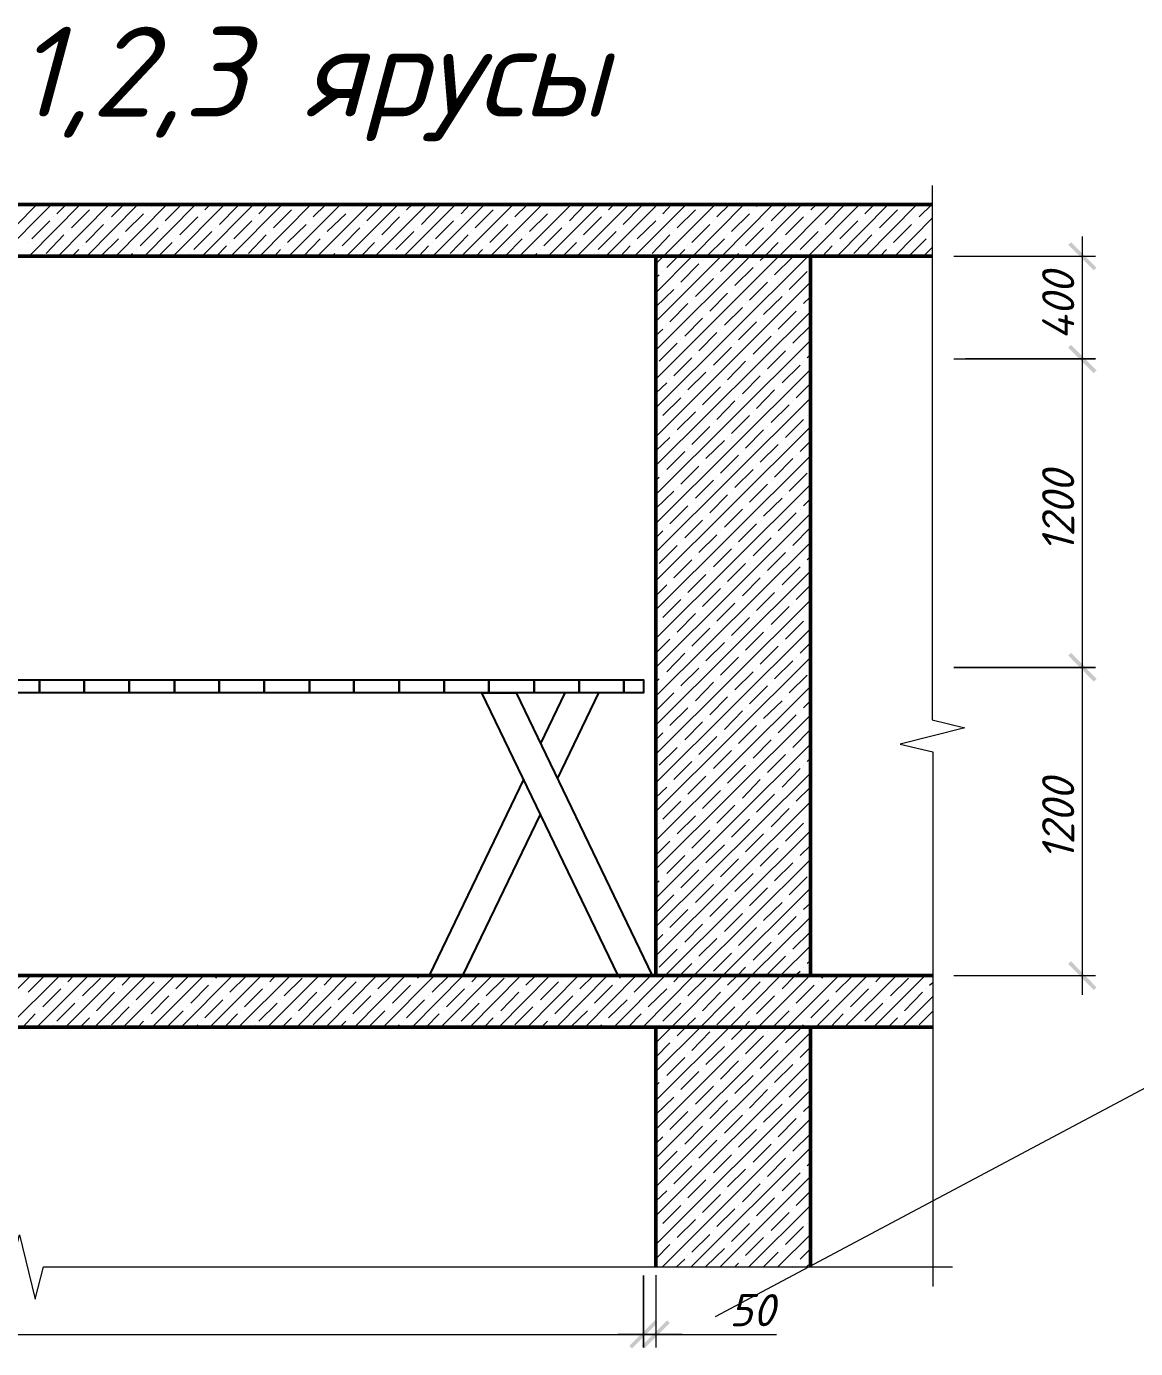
# Model space of a CAD drawing. Header units: millimetres. Extents: x 2279 to 5236, y 896 to 2828.
# Drawn here: x 4502.4 to 4588.7, y 1485.5 to 1588.4 of the extents above; entities that cross this region are included whole.
import ezdxf

# ---------------------------------------------------------------- set-up
doc = ezdxf.new("R2010")
doc.units = ezdxf.units.MM
for name, color, linetype in [('PDF _!!ОСНОВНАЯ', 7, 'Continuous'), ('PDF _!!ТОНКАЯ', 7, 'Continuous'), ('PDF _0', 7, 'Continuous'), ('PDF _Текст', 7, 'Continuous')]:
    doc.layers.add(name, color=color, linetype=linetype)
doc.styles.add('PDF ISOCPEUR Italic', font='isocpeui.ttf')

msp = doc.modelspace()

# ---------------------------------------------------------------- linework, layer by layer
at = {"layer": 'PDF _!!ОСНОВНАЯ', "lineweight": 50}
for points in [[(4572.85, 1574.51), (4431.92, 1574.51)], [(4572.85, 1570.49), (4431.92, 1570.49)], [(4551.34, 1514.52), (4551.34, 1570.49), (4563.37, 1570.49), (4563.37, 1514.52)], [(4572.85, 1514.52), (4431.92, 1514.52)], [(4572.89, 1510.5), (4431.92, 1510.5)], [(4551.34, 1491.83), (4551.34, 1510.5), (4563.37, 1510.5), (4563.37, 1491.83)]]:
    msp.add_lwpolyline(points, dxfattribs=at)
at = {"layer": 'PDF _!!ТОНКАЯ', "lineweight": 20}
for points in [[(4572.85, 1575.99), (4572.85, 1574.51), (4572.85, 1534.42), (4575.39, 1533.79), (4570.35, 1532.52), (4572.89, 1531.92), (4572.89, 1491.83), (4572.89, 1490.31)], [(4500.33, 1570.49), (4504.31, 1574.51)], [(4501.64, 1572.95), (4503.04, 1574.39)], [(4502.57, 1570.49), (4506.55, 1574.51)], [(4504.73, 1573.79), (4505.45, 1574.51)], [(4504.82, 1570.49), (4508.8, 1574.51)], [(4507.06, 1570.49), (4511.04, 1574.51)], [(4507.57, 1574.39), (4507.57, 1574.39)], [(4508.97, 1573.54), (4509.94, 1574.51)], [(4509.31, 1570.49), (4513.29, 1574.51)], [(4511.55, 1570.49), (4515.53, 1574.51)], [(4512.06, 1574.39), (4512.18, 1574.51)], [(4513.16, 1573.24), (4514.43, 1574.51)], [(4513.79, 1570.49), (4517.77, 1574.51)], [(4516.04, 1570.49), (4520.02, 1574.51)], [(4516.25, 1574.09), (4516.67, 1574.51)], [(4517.39, 1572.95), (4518.79, 1574.39)], [(4518.28, 1570.49), (4522.26, 1574.51)], [(4520.44, 1573.79), (4521.16, 1574.51)], [(4520.52, 1570.49), (4524.5, 1574.51)], [(4522.77, 1570.49), (4526.79, 1574.51)], [(4523.28, 1574.39), (4523.28, 1574.39)], [(4524.67, 1573.54), (4525.65, 1574.51)], [(4525.01, 1570.49), (4529.03, 1574.51)], [(4527.26, 1570.49), (4531.28, 1574.51)], [(4527.76, 1574.39), (4527.89, 1574.51)], [(4528.86, 1573.24), (4530.13, 1574.51)], [(4529.5, 1570.49), (4533.52, 1574.51)], [(4531.74, 1570.49), (4535.76, 1574.51)], [(4531.95, 1574.09), (4532.38, 1574.51)], [(4533.1, 1572.95), (4534.49, 1574.39)], [(4533.99, 1570.49), (4538.01, 1574.51)], [(4536.19, 1573.79), (4536.87, 1574.51)], [(4536.23, 1570.49), (4540.25, 1574.51)], [(4538.47, 1570.49), (4542.5, 1574.51)], [(4538.98, 1574.39), (4538.98, 1574.39)], [(4540.38, 1573.54), (4541.35, 1574.51)], [(4540.72, 1570.49), (4544.74, 1574.51)], [(4542.96, 1570.49), (4546.98, 1574.51)], [(4543.47, 1574.39), (4543.6, 1574.51)], [(4544.61, 1573.24), (4545.84, 1574.51)], [(4545.21, 1570.49), (4549.23, 1574.51)], [(4547.45, 1570.49), (4551.47, 1574.51)], [(4547.66, 1574.09), (4548.08, 1574.51)], [(4548.8, 1572.95), (4550.2, 1574.39)], [(4549.69, 1570.49), (4553.71, 1574.51)], [(4551.34, 1569.9), (4551.94, 1570.49), (4555.96, 1574.51)], [(4551.34, 1558.68), (4563.2, 1570.49), (4567.18, 1574.51)], [(4551.89, 1573.79), (4552.57, 1574.51)], [(4554.22, 1570.49), (4558.2, 1574.51)], [(4554.69, 1574.39), (4554.69, 1574.39)], [(4556.09, 1573.54), (4557.06, 1574.51)], [(4556.47, 1570.49), (4560.45, 1574.51)], [(4558.71, 1570.49), (4562.69, 1574.51)], [(4559.18, 1574.39), (4559.35, 1574.51)], [(4560.32, 1573.24), (4561.59, 1574.51)], [(4560.95, 1570.49), (4564.93, 1574.51)], [(4563.41, 1574.09), (4563.83, 1574.51)], [(4564.51, 1572.95), (4565.91, 1574.39)], [(4565.44, 1570.49), (4569.42, 1574.51)], [(4567.6, 1573.79), (4568.32, 1574.51)], [(4567.69, 1570.49), (4571.66, 1574.51)], [(4570.39, 1574.39), (4570.39, 1574.39)], [(4571.83, 1573.54), (4572.81, 1574.51)], [(4572.85, 1574.51), (4572.85, 1574.51)], [(4502.79, 1571.85), (4504.18, 1573.24)], [(4504.48, 1573.54), (4504.48, 1573.54)], [(4505.88, 1572.69), (4507.27, 1574.09)], [(4508.67, 1573.24), (4508.67, 1573.24)], [(4510.07, 1572.4), (4511.46, 1573.79)], [(4511.76, 1574.09), (4511.76, 1574.09)], [(4514.3, 1572.14), (4515.7, 1573.54)], [(4515.95, 1573.79), (4515.95, 1573.79)], [(4518.49, 1571.85), (4519.89, 1573.24)], [(4520.19, 1573.54), (4520.19, 1573.54)], [(4521.58, 1572.69), (4522.98, 1574.09)], [(4524.38, 1573.24), (4524.38, 1573.24)], [(4525.77, 1572.4), (4527.21, 1573.79)], [(4527.47, 1574.09), (4527.47, 1574.09)], [(4530.01, 1572.14), (4531.4, 1573.54)], [(4531.7, 1573.79), (4531.7, 1573.79)], [(4534.2, 1571.85), (4535.6, 1573.24)], [(4535.89, 1573.54), (4535.89, 1573.54)], [(4537.29, 1572.69), (4538.69, 1574.09)], [(4540.08, 1573.24), (4540.08, 1573.24)], [(4541.52, 1572.4), (4542.92, 1573.79)], [(4543.17, 1574.09), (4543.17, 1574.09)], [(4545.71, 1572.14), (4547.11, 1573.54)], [(4547.41, 1573.79), (4547.41, 1573.79)], [(4549.9, 1571.85), (4551.34, 1573.24)], [(4551.6, 1573.54), (4551.6, 1573.54)], [(4553, 1572.69), (4554.43, 1574.09)], [(4555.83, 1573.24), (4555.83, 1573.24)], [(4557.23, 1572.4), (4558.63, 1573.79)], [(4558.92, 1574.09), (4558.92, 1574.09)], [(4561.42, 1572.14), (4562.82, 1573.54)], [(4563.11, 1573.79), (4563.11, 1573.79)], [(4565.65, 1571.85), (4567.05, 1573.24)], [(4567.3, 1573.54), (4567.3, 1573.54)], [(4568.74, 1572.69), (4570.14, 1574.09)], [(4569.93, 1570.49), (4572.85, 1573.45)], [(4571.54, 1573.24), (4571.54, 1573.24)], [(4503.89, 1570.7), (4505.28, 1572.14)], [(4505.58, 1572.4), (4505.58, 1572.4)], [(4506.98, 1571.55), (4508.37, 1572.95)], [(4509.81, 1572.14), (4509.81, 1572.14)], [(4511.21, 1571.29), (4512.61, 1572.69)], [(4512.86, 1572.95), (4512.86, 1572.95)], [(4515.4, 1571), (4516.8, 1572.4)], [(4517.1, 1572.69), (4517.1, 1572.69)], [(4519.64, 1570.7), (4521.03, 1572.14)], [(4521.29, 1572.4), (4521.29, 1572.4)], [(4522.68, 1571.55), (4524.12, 1572.95)], [(4525.52, 1572.14), (4525.52, 1572.14)], [(4526.92, 1571.29), (4528.31, 1572.69)], [(4528.61, 1572.95), (4528.61, 1572.95)], [(4531.11, 1571), (4532.51, 1572.4)], [(4532.8, 1572.69), (4532.8, 1572.69)], [(4535.34, 1570.7), (4536.74, 1572.14)], [(4537.03, 1572.4), (4537.03, 1572.4)], [(4538.43, 1571.55), (4539.83, 1572.95)], [(4541.23, 1572.14), (4541.23, 1572.14)], [(4542.62, 1571.29), (4544.02, 1572.69)], [(4544.32, 1572.95), (4544.32, 1572.95)], [(4546.86, 1571), (4548.25, 1572.4)], [(4548.51, 1572.69), (4548.51, 1572.69)], [(4551.05, 1570.7), (4552.44, 1572.14)], [(4552.74, 1572.4), (4552.74, 1572.4)], [(4554.14, 1571.55), (4555.54, 1572.95)], [(4556.93, 1572.14), (4556.93, 1572.14)], [(4558.33, 1571.29), (4559.73, 1572.69)], [(4560.02, 1572.95), (4560.02, 1572.95)], [(4562.56, 1571), (4563.96, 1572.4)], [(4564.26, 1572.69), (4564.26, 1572.69)], [(4566.75, 1570.7), (4568.15, 1572.14)], [(4568.45, 1572.4), (4568.45, 1572.4)], [(4569.84, 1571.55), (4571.24, 1572.95)], [(4572.64, 1572.14), (4572.64, 1572.14)], [(4502.49, 1571.55), (4502.49, 1571.55)], [(4506.72, 1571.29), (4506.72, 1571.29)], [(4508.16, 1570.49), (4509.52, 1571.85)], [(4512.65, 1570.49), (4513.71, 1571.55)], [(4514, 1571.85), (4514, 1571.85)], [(4517.14, 1570.49), (4517.94, 1571.29)], [(4518.2, 1571.55), (4518.2, 1571.55)], [(4522.43, 1571.29), (4522.43, 1571.29)], [(4523.91, 1570.49), (4525.22, 1571.85)], [(4528.4, 1570.49), (4529.46, 1571.55)], [(4529.71, 1571.85), (4529.71, 1571.85)], [(4532.89, 1570.49), (4533.65, 1571.29)], [(4533.94, 1571.55), (4533.94, 1571.55)], [(4538.14, 1571.29), (4538.14, 1571.29)], [(4539.62, 1570.49), (4540.93, 1571.85)], [(4544.1, 1570.49), (4545.16, 1571.55)], [(4545.42, 1571.85), (4545.42, 1571.85)], [(4548.59, 1570.49), (4549.35, 1571.29)], [(4549.65, 1571.55), (4549.65, 1571.55)], [(4553.84, 1571.29), (4553.84, 1571.29)], [(4555.24, 1570.45), (4555.32, 1570.49), (4556.68, 1571.85)], [(4559.47, 1570.15), (4559.81, 1570.49), (4560.87, 1571.55)], [(4561.17, 1571.85), (4561.17, 1571.85)], [(4564.3, 1570.49), (4565.06, 1571.29)], [(4565.36, 1571.55), (4565.36, 1571.55)], [(4569.59, 1571.29), (4569.59, 1571.29)], [(4571.03, 1570.49), (4572.38, 1571.85)], [(4572.17, 1570.49), (4572.85, 1571.17)], [(4584.53, 1561.01), (4584.53, 1572.01)], [(4505.92, 1570.49), (4506.43, 1571)], [(4510.41, 1570.49), (4510.62, 1570.7)], [(4510.91, 1571), (4510.91, 1571)], [(4515.15, 1570.7), (4515.15, 1570.7)], [(4521.67, 1570.49), (4522.13, 1571)], [(4526.15, 1570.49), (4526.37, 1570.7)], [(4526.62, 1571), (4526.62, 1571)], [(4530.85, 1570.7), (4530.85, 1570.7)], [(4537.37, 1570.49), (4537.84, 1571)], [(4541.86, 1570.49), (4542.07, 1570.7)], [(4542.37, 1571), (4542.37, 1571)], [(4546.56, 1570.7), (4546.56, 1570.7)], [(4551.34, 1567.65), (4554.18, 1570.49)], [(4551.34, 1565.41), (4556.42, 1570.49)], [(4551.34, 1563.17), (4558.67, 1570.49)], [(4551.34, 1560.92), (4560.91, 1570.49)], [(4552.19, 1569.6), (4553.08, 1570.49), (4553.59, 1571)], [(4554.98, 1570.15), (4554.98, 1570.15)], [(4556.38, 1569.3), (4557.57, 1570.49), (4557.78, 1570.7)], [(4558.08, 1571), (4558.08, 1571)], [(4560.57, 1569.05), (4562.01, 1570.45)], [(4562.27, 1570.7), (4562.27, 1570.7)], [(4568.79, 1570.49), (4569.29, 1571)], [(4574.54, 1570.49), (4585.55, 1570.49)], [(4551.34, 1568.8), (4551.6, 1569.05)], [(4551.89, 1569.3), (4551.89, 1569.3)], [(4553.29, 1568.46), (4554.69, 1569.9)], [(4556.09, 1569.05), (4556.09, 1569.05)], [(4557.48, 1568.2), (4558.92, 1569.6)], [(4559.18, 1569.9), (4559.18, 1569.9)], [(4561.72, 1567.91), (4563.11, 1569.3)], [(4551.34, 1556.44), (4563.37, 1568.46)], [(4553, 1568.2), (4553, 1568.2)], [(4554.43, 1567.36), (4555.83, 1568.75)], [(4558.63, 1567.06), (4560.02, 1568.46)], [(4560.32, 1568.75), (4560.32, 1568.75)], [(4551.34, 1566.55), (4552.74, 1567.91)], [(4554.14, 1567.06), (4554.14, 1567.06)], [(4555.54, 1566.21), (4556.93, 1567.61)], [(4557.23, 1567.91), (4557.23, 1567.91)], [(4559.73, 1565.96), (4561.17, 1567.36)], [(4561.42, 1567.61), (4561.42, 1567.61)], [(4562.82, 1566.81), (4563.37, 1567.32)], [(4551.34, 1554.19), (4563.37, 1566.17)], [(4552.44, 1565.37), (4553.84, 1566.81)], [(4555.24, 1565.96), (4555.24, 1565.96)], [(4556.68, 1565.11), (4558.08, 1566.51)], [(4558.33, 1566.81), (4558.33, 1566.81)], [(4560.87, 1564.82), (4562.27, 1566.21)], [(4562.56, 1566.51), (4562.56, 1566.51)], [(4552.19, 1565.11), (4552.19, 1565.11)], [(4553.59, 1564.27), (4554.98, 1565.66)], [(4557.78, 1563.97), (4559.18, 1565.37)], [(4559.47, 1565.66), (4559.47, 1565.66)], [(4562.01, 1563.72), (4563.37, 1565.07)], [(4551.34, 1564.31), (4551.89, 1564.82)], [(4551.34, 1551.95), (4563.37, 1563.93)], [(4553.29, 1563.97), (4553.29, 1563.97)], [(4554.69, 1563.12), (4556.09, 1564.56)], [(4556.38, 1564.82), (4556.38, 1564.82)], [(4558.92, 1562.87), (4560.32, 1564.27)], [(4560.57, 1564.56), (4560.57, 1564.56)], [(4584.53, 1537), (4584.53, 1564.01)], [(4551.6, 1562.32), (4553, 1563.72)], [(4554.43, 1562.87), (4554.43, 1562.87)], [(4555.83, 1562.02), (4557.23, 1563.42)], [(4557.48, 1563.72), (4557.48, 1563.72)], [(4560.02, 1561.73), (4561.42, 1563.12)], [(4561.72, 1563.42), (4561.72, 1563.42)], [(4552.74, 1561.18), (4554.14, 1562.57)], [(4556.93, 1560.88), (4558.33, 1562.32)], [(4558.63, 1562.57), (4558.63, 1562.57)], [(4561.17, 1560.63), (4562.56, 1562.02)], [(4562.82, 1562.32), (4562.82, 1562.32)], [(4563.11, 1562.57), (4563.37, 1562.83)], [(4574.54, 1562.49), (4585.55, 1562.49), (4575.43, 1562.49)], [(4551.34, 1549.7), (4563.37, 1561.68)], [(4552.44, 1560.88), (4552.44, 1560.88)], [(4553.84, 1560.08), (4555.24, 1561.47)], [(4555.54, 1561.73), (4555.54, 1561.73)], [(4558.08, 1559.78), (4559.47, 1561.18)], [(4559.73, 1561.47), (4559.73, 1561.47)], [(4551.34, 1559.82), (4552.19, 1560.63)], [(4553.59, 1559.78), (4553.59, 1559.78)], [(4554.98, 1558.93), (4556.38, 1560.33)], [(4556.68, 1560.63), (4556.68, 1560.63)], [(4559.18, 1558.64), (4560.57, 1560.08)], [(4560.87, 1560.33), (4560.87, 1560.33)], [(4562.27, 1559.48), (4563.37, 1560.58)], [(4551.34, 1547.46), (4563.37, 1559.44)], [(4551.89, 1558.09), (4553.29, 1559.48)], [(4556.09, 1557.79), (4557.48, 1559.23)], [(4557.78, 1559.48), (4557.78, 1559.48)], [(4560.32, 1557.54), (4561.72, 1558.93)], [(4562.01, 1559.23), (4562.01, 1559.23)], [(4551.6, 1557.79), (4551.6, 1557.79)], [(4553, 1556.99), (4554.43, 1558.38)], [(4554.69, 1558.64), (4554.69, 1558.64)], [(4557.23, 1556.69), (4558.63, 1558.09)], [(4558.92, 1558.38), (4558.92, 1558.38)], [(4561.42, 1556.39), (4562.82, 1557.79)], [(4563.11, 1558.09), (4563.11, 1558.09)], [(4551.34, 1545.22), (4563.37, 1557.2)], [(4552.74, 1556.69), (4552.74, 1556.69)], [(4554.14, 1555.84), (4555.54, 1557.24)], [(4555.83, 1557.54), (4555.83, 1557.54)], [(4558.33, 1555.55), (4559.73, 1556.99)], [(4560.02, 1557.24), (4560.02, 1557.24)], [(4551.34, 1555.33), (4552.44, 1556.39)], [(4555.24, 1554.74), (4556.68, 1556.14)], [(4556.93, 1556.39), (4556.93, 1556.39)], [(4559.47, 1554.45), (4560.87, 1555.84)], [(4561.17, 1556.14), (4561.17, 1556.14)], [(4562.56, 1555.29), (4563.37, 1556.1)], [(4551.34, 1542.97), (4563.37, 1554.95)], [(4552.19, 1553.9), (4553.59, 1555.29)], [(4553.84, 1555.55), (4553.84, 1555.55)], [(4556.38, 1553.6), (4557.78, 1555)], [(4558.08, 1555.29), (4558.08, 1555.29)], [(4560.57, 1553.3), (4562.01, 1554.74)], [(4562.27, 1555), (4562.27, 1555)], [(4551.89, 1553.6), (4551.89, 1553.6)], [(4553.29, 1552.75), (4554.69, 1554.15)], [(4554.98, 1554.45), (4554.98, 1554.45)], [(4557.48, 1552.5), (4558.92, 1553.9)], [(4559.18, 1554.15), (4559.18, 1554.15)], [(4561.72, 1552.2), (4563.11, 1553.6)], [(4551.34, 1553.09), (4551.6, 1553.3)], [(4551.34, 1540.73), (4563.37, 1552.71)], [(4554.43, 1551.65), (4555.83, 1553.05)], [(4556.09, 1553.3), (4556.09, 1553.3)], [(4558.63, 1551.36), (4560.02, 1552.75)], [(4560.32, 1553.05), (4560.32, 1553.05)], [(4551.34, 1550.85), (4552.74, 1552.2)], [(4553, 1552.5), (4553, 1552.5)], [(4555.54, 1550.51), (4556.93, 1551.91)], [(4557.23, 1552.2), (4557.23, 1552.2)], [(4559.73, 1550.25), (4561.17, 1551.65)], [(4561.42, 1551.91), (4561.42, 1551.91)], [(4562.82, 1551.06), (4563.37, 1551.61)], [(4552.44, 1549.66), (4553.84, 1551.06)], [(4554.14, 1551.36), (4554.14, 1551.36)], [(4556.68, 1549.41), (4558.08, 1550.8)], [(4558.33, 1551.06), (4558.33, 1551.06)], [(4560.87, 1549.11), (4562.27, 1550.51)], [(4562.56, 1550.8), (4562.56, 1550.8)], [(4551.34, 1538.49), (4563.37, 1550.47)], [(4553.59, 1548.56), (4554.98, 1549.96)], [(4555.24, 1550.25), (4555.24, 1550.25)], [(4557.78, 1548.26), (4559.18, 1549.66)], [(4559.47, 1549.96), (4559.47, 1549.96)], [(4551.34, 1548.56), (4551.89, 1549.11)], [(4552.19, 1549.41), (4552.19, 1549.41)], [(4554.69, 1547.42), (4556.09, 1548.81)], [(4556.38, 1549.11), (4556.38, 1549.11)], [(4558.92, 1547.16), (4560.32, 1548.56)], [(4560.57, 1548.81), (4560.57, 1548.81)], [(4562.01, 1547.97), (4563.37, 1549.37)], [(4551.34, 1536.24), (4563.37, 1548.22)], [(4551.6, 1546.57), (4553, 1547.97)], [(4553.29, 1548.26), (4553.29, 1548.26)], [(4555.83, 1546.32), (4557.23, 1547.71)], [(4557.48, 1547.97), (4557.48, 1547.97)], [(4560.02, 1546.02), (4561.42, 1547.42)], [(4561.72, 1547.71), (4561.72, 1547.71)], [(4552.74, 1545.47), (4554.14, 1546.87)], [(4554.43, 1547.16), (4554.43, 1547.16)], [(4556.93, 1545.17), (4558.33, 1546.57)], [(4558.63, 1546.87), (4558.63, 1546.87)], [(4562.82, 1546.57), (4562.82, 1546.57)], [(4563.11, 1546.87), (4563.37, 1547.12)], [(4551.34, 1534), (4563.37, 1545.98)], [(4553.84, 1544.33), (4555.24, 1545.72)], [(4555.54, 1546.02), (4555.54, 1546.02)], [(4558.08, 1544.07), (4559.47, 1545.47)], [(4559.73, 1545.72), (4559.73, 1545.72)], [(4561.17, 1544.92), (4562.56, 1546.32)], [(4551.34, 1544.07), (4552.19, 1544.92)], [(4552.44, 1545.17), (4552.44, 1545.17)], [(4554.98, 1543.23), (4556.38, 1544.62)], [(4556.68, 1544.92), (4556.68, 1544.92)], [(4560.87, 1544.62), (4560.87, 1544.62)], [(4562.27, 1543.78), (4563.37, 1544.88)], [(4551.34, 1531.75), (4563.37, 1543.73)], [(4551.89, 1542.38), (4553.29, 1543.78)], [(4553.59, 1544.07), (4553.59, 1544.07)], [(4556.09, 1542.08), (4557.48, 1543.48)], [(4557.78, 1543.78), (4557.78, 1543.78)], [(4559.18, 1542.93), (4560.57, 1544.33)], [(4562.01, 1543.48), (4562.01, 1543.48)], [(4553, 1541.24), (4554.43, 1542.68)], [(4554.69, 1542.93), (4554.69, 1542.93)], [(4557.23, 1540.98), (4558.63, 1542.38)], [(4558.92, 1542.68), (4558.92, 1542.68)], [(4560.32, 1541.83), (4561.72, 1543.23)], [(4563.11, 1542.38), (4563.11, 1542.38)], [(4551.34, 1529.51), (4563.37, 1541.49)], [(4551.6, 1542.08), (4551.6, 1542.08)], [(4554.14, 1540.14), (4555.54, 1541.53)], [(4555.83, 1541.83), (4555.83, 1541.83)], [(4560.02, 1541.53), (4560.02, 1541.53)], [(4561.42, 1540.69), (4562.82, 1542.08)], [(4551.34, 1539.59), (4552.44, 1540.69)], [(4552.74, 1540.98), (4552.74, 1540.98)], [(4555.24, 1538.99), (4556.68, 1540.43)], [(4556.93, 1540.69), (4556.93, 1540.69)], [(4558.33, 1539.84), (4559.73, 1541.24)], [(4561.17, 1540.43), (4561.17, 1540.43)], [(4562.56, 1539.59), (4563.37, 1540.39)], [(4551.34, 1527.27), (4563.37, 1539.25)], [(4552.19, 1538.15), (4553.59, 1539.59)], [(4553.84, 1539.84), (4553.84, 1539.84)], [(4556.38, 1537.89), (4557.78, 1539.29)], [(4558.08, 1539.59), (4558.08, 1539.59)], [(4559.47, 1538.74), (4560.87, 1540.14)], [(4562.27, 1539.29), (4562.27, 1539.29)], [(4584.53, 1513), (4584.53, 1540.01)], [(4553.29, 1537.05), (4554.69, 1538.44)], [(4554.98, 1538.74), (4554.98, 1538.74)], [(4559.18, 1538.44), (4559.18, 1538.44)], [(4560.57, 1537.6), (4562.01, 1538.99)], [(4551.34, 1537.34), (4551.6, 1537.6)], [(4551.89, 1537.89), (4551.89, 1537.89)], [(4554.43, 1535.9), (4555.83, 1537.34)], [(4556.09, 1537.6), (4556.09, 1537.6)], [(4557.48, 1536.75), (4558.92, 1538.15)], [(4560.32, 1537.34), (4560.32, 1537.34)], [(4561.72, 1536.5), (4563.11, 1537.89)], [(4551.34, 1525.02), (4563.37, 1537)], [(4551.34, 1535.1), (4552.74, 1536.5)], [(4553, 1536.75), (4553, 1536.75)], [(4555.54, 1534.8), (4556.93, 1536.2)], [(4557.23, 1536.5), (4557.23, 1536.5)], [(4558.63, 1535.65), (4560.02, 1537.05)], [(4561.42, 1536.2), (4561.42, 1536.2)], [(4552.44, 1533.96), (4553.84, 1535.35)], [(4554.14, 1535.65), (4554.14, 1535.65)], [(4556.68, 1533.66), (4558.08, 1535.1)], [(4558.33, 1535.35), (4558.33, 1535.35)], [(4559.73, 1534.51), (4561.17, 1535.9)], [(4562.56, 1535.1), (4562.56, 1535.1)], [(4562.82, 1535.35), (4563.37, 1535.9)], [(4551.34, 1522.78), (4563.37, 1534.76)], [(4553.59, 1532.85), (4554.98, 1534.25)], [(4555.24, 1534.51), (4555.24, 1534.51)], [(4559.47, 1534.25), (4559.47, 1534.25)], [(4560.87, 1533.41), (4562.27, 1534.8)], [(4551.34, 1532.85), (4551.89, 1533.41)], [(4552.19, 1533.66), (4552.19, 1533.66)], [(4554.69, 1531.71), (4556.09, 1533.11)], [(4556.38, 1533.41), (4556.38, 1533.41)], [(4557.78, 1532.56), (4559.18, 1533.96)], [(4560.57, 1533.11), (4560.57, 1533.11)], [(4562.01, 1532.26), (4563.37, 1533.66)], [(4551.34, 1520.54), (4563.37, 1532.52)], [(4551.6, 1530.87), (4553, 1532.26)], [(4553.29, 1532.56), (4553.29, 1532.56)], [(4555.83, 1530.61), (4557.23, 1532.01)], [(4557.48, 1532.26), (4557.48, 1532.26)], [(4558.92, 1531.42), (4560.32, 1532.85)], [(4561.72, 1532.01), (4561.72, 1532.01)], [(4552.74, 1529.76), (4554.14, 1531.16)], [(4554.43, 1531.42), (4554.43, 1531.42)], [(4558.63, 1531.16), (4558.63, 1531.16)], [(4560.02, 1530.31), (4561.42, 1531.71)], [(4563.11, 1531.16), (4563.37, 1531.42)], [(4551.34, 1518.29), (4563.37, 1530.27)], [(4553.84, 1528.62), (4555.24, 1530.02)], [(4555.54, 1530.31), (4555.54, 1530.31)], [(4556.93, 1529.47), (4558.33, 1530.87)], [(4559.73, 1530.02), (4559.73, 1530.02)], [(4561.17, 1529.17), (4562.56, 1530.61)], [(4562.82, 1530.87), (4562.82, 1530.87)], [(4551.34, 1528.37), (4552.19, 1529.17)], [(4552.44, 1529.47), (4552.44, 1529.47)], [(4554.98, 1527.52), (4556.38, 1528.92)], [(4556.68, 1529.17), (4556.68, 1529.17)], [(4558.08, 1528.32), (4559.47, 1529.76)], [(4560.87, 1528.92), (4560.87, 1528.92)], [(4562.27, 1528.07), (4563.37, 1529.17)], [(4551.34, 1516.05), (4563.37, 1528.03)], [(4551.89, 1526.67), (4553.29, 1528.07)], [(4553.59, 1528.32), (4553.59, 1528.32)], [(4557.78, 1528.07), (4557.78, 1528.07)], [(4559.18, 1527.22), (4560.57, 1528.62)], [(4553, 1525.53), (4554.43, 1526.93)], [(4554.69, 1527.22), (4554.69, 1527.22)], [(4556.09, 1526.38), (4557.48, 1527.77)], [(4558.92, 1526.93), (4558.92, 1526.93)], [(4560.32, 1526.08), (4561.72, 1527.52)], [(4562.01, 1527.77), (4562.01, 1527.77)], [(4551.6, 1526.38), (4551.6, 1526.38)], [(4554.14, 1524.43), (4555.54, 1525.83)], [(4555.83, 1526.08), (4555.83, 1526.08)], [(4557.23, 1525.28), (4558.63, 1526.67)], [(4560.02, 1525.83), (4560.02, 1525.83)], [(4561.42, 1524.98), (4562.82, 1526.38)], [(4563.11, 1526.67), (4563.11, 1526.67)], [(4548.08, 1510.5), (4552.06, 1514.52), (4563.37, 1525.78)], [(4551.34, 1523.88), (4552.44, 1524.98)], [(4552.74, 1525.28), (4552.74, 1525.28)], [(4556.93, 1524.98), (4556.93, 1524.98)], [(4558.33, 1524.13), (4559.73, 1525.53)], [(4552.19, 1522.44), (4553.59, 1523.84)], [(4553.84, 1524.13), (4553.84, 1524.13)], [(4555.24, 1523.29), (4556.68, 1524.68)], [(4558.08, 1523.84), (4558.08, 1523.84)], [(4559.47, 1523.03), (4560.87, 1524.43)], [(4561.17, 1524.68), (4561.17, 1524.68)], [(4562.56, 1523.84), (4563.37, 1524.64)], [(4550.33, 1510.5), (4554.31, 1514.52), (4563.37, 1523.54)], [(4553.29, 1521.34), (4554.69, 1522.74)], [(4554.98, 1523.03), (4554.98, 1523.03)], [(4556.38, 1522.19), (4557.78, 1523.58)], [(4559.18, 1522.74), (4559.18, 1522.74)], [(4560.57, 1521.89), (4562.01, 1523.29)], [(4562.27, 1523.58), (4562.27, 1523.58)], [(4551.34, 1521.64), (4551.6, 1521.89)], [(4551.89, 1522.19), (4551.89, 1522.19)], [(4556.09, 1521.89), (4556.09, 1521.89)], [(4557.48, 1521.04), (4558.92, 1522.44)], [(4561.72, 1520.79), (4563.11, 1522.19)], [(4551.34, 1509.27), (4552.57, 1510.5), (4556.55, 1514.52), (4563.37, 1521.3)], [(4551.34, 1519.39), (4552.74, 1520.79)], [(4553, 1521.04), (4553, 1521.04)], [(4554.43, 1520.2), (4555.83, 1521.59)], [(4557.23, 1520.79), (4557.23, 1520.79)], [(4558.63, 1519.94), (4560.02, 1521.34)], [(4560.32, 1521.59), (4560.32, 1521.59)], [(4552.44, 1518.25), (4553.84, 1519.65)], [(4554.14, 1519.94), (4554.14, 1519.94)], [(4555.54, 1519.1), (4556.93, 1520.49)], [(4558.33, 1519.65), (4558.33, 1519.65)], [(4559.73, 1518.8), (4561.17, 1520.2)], [(4561.42, 1520.49), (4561.42, 1520.49)], [(4562.82, 1519.65), (4563.37, 1520.15)], [(4551.34, 1507.03), (4554.82, 1510.5), (4558.79, 1514.52), (4563.37, 1519.05)], [(4555.24, 1518.8), (4555.24, 1518.8)], [(4556.68, 1517.95), (4558.08, 1519.35)], [(4560.87, 1517.7), (4562.27, 1519.1)], [(4562.56, 1519.35), (4562.56, 1519.35)], [(4551.34, 1517.15), (4551.89, 1517.7)], [(4552.19, 1517.95), (4552.19, 1517.95)], [(4553.59, 1517.11), (4554.98, 1518.5)], [(4556.38, 1517.7), (4556.38, 1517.7)], [(4557.78, 1516.85), (4559.18, 1518.25)], [(4559.47, 1518.5), (4559.47, 1518.5)], [(4562.01, 1516.56), (4563.37, 1517.91)], [(4551.34, 1504.79), (4557.06, 1510.5), (4561.04, 1514.52), (4563.37, 1516.81)], [(4551.6, 1515.16), (4553, 1516.56)], [(4553.29, 1516.85), (4553.29, 1516.85)], [(4554.69, 1516.01), (4556.09, 1517.4)], [(4557.48, 1516.56), (4557.48, 1516.56)], [(4558.92, 1515.71), (4560.32, 1517.11)], [(4560.57, 1517.4), (4560.57, 1517.4)], [(4554.43, 1515.71), (4554.43, 1515.71)], [(4555.83, 1514.86), (4557.23, 1516.26)], [(4560.02, 1514.61), (4561.42, 1516.01)], [(4561.72, 1516.26), (4561.72, 1516.26)], [(4563.11, 1515.46), (4563.37, 1515.67)], [(4498.68, 1510.5), (4502.7, 1514.52)], [(4500.92, 1510.5), (4504.95, 1514.52)], [(4502.49, 1513.21), (4503.8, 1514.52)], [(4503.17, 1510.5), (4507.19, 1514.52)], [(4505.41, 1510.5), (4509.43, 1514.52)], [(4505.58, 1514.02), (4506.05, 1514.52)], [(4507.65, 1510.5), (4511.68, 1514.52)], [(4509.81, 1513.76), (4510.53, 1514.52)], [(4509.9, 1510.5), (4513.92, 1514.52)], [(4512.14, 1510.5), (4516.16, 1514.52)], [(4514, 1513.47), (4515.02, 1514.52)], [(4514.39, 1510.5), (4518.41, 1514.52)], [(4516.63, 1510.5), (4520.65, 1514.52)], [(4517.1, 1514.31), (4517.26, 1514.52)], [(4518.2, 1513.21), (4519.51, 1514.52)], [(4518.87, 1510.5), (4522.9, 1514.52)], [(4521.12, 1510.5), (4525.14, 1514.52)], [(4521.29, 1514.02), (4521.75, 1514.52)], [(4523.4, 1510.5), (4527.38, 1514.52)], [(4525.52, 1513.76), (4526.24, 1514.52)], [(4525.65, 1510.5), (4529.63, 1514.52)], [(4527.89, 1510.5), (4531.87, 1514.52)], [(4529.71, 1513.47), (4530.77, 1514.52)], [(4530.13, 1510.5), (4534.11, 1514.52)], [(4532.38, 1510.5), (4536.36, 1514.52)], [(4532.8, 1514.31), (4533.01, 1514.52)], [(4533.94, 1513.21), (4535.26, 1514.52)], [(4534.62, 1510.5), (4538.6, 1514.52)], [(4536.87, 1510.5), (4540.84, 1514.52)], [(4537.03, 1514.02), (4537.5, 1514.52)], [(4539.11, 1510.5), (4543.09, 1514.52)], [(4541.23, 1513.76), (4541.99, 1514.52)], [(4541.35, 1510.5), (4545.33, 1514.52)], [(4543.6, 1510.5), (4547.58, 1514.52)], [(4545.42, 1513.47), (4546.48, 1514.52)], [(4545.84, 1510.5), (4549.82, 1514.52)], [(4548.51, 1514.31), (4548.72, 1514.52)], [(4549.65, 1513.21), (4550.96, 1514.52)], [(4551.34, 1502.54), (4559.3, 1510.5), (4563.32, 1514.52), (4563.37, 1514.57)], [(4551.34, 1500.3), (4561.55, 1510.5), (4565.57, 1514.52)], [(4552.74, 1514.02), (4553.21, 1514.52), (4554.14, 1515.46)], [(4555.54, 1514.61), (4555.54, 1514.61)], [(4556.93, 1513.76), (4557.69, 1514.52), (4558.33, 1515.16)], [(4558.63, 1515.46), (4558.63, 1515.46)], [(4561.17, 1513.47), (4562.18, 1514.52), (4562.56, 1514.86)], [(4562.82, 1515.16), (4562.82, 1515.16)], [(4563.79, 1510.5), (4567.81, 1514.52)], [(4564.26, 1514.31), (4564.43, 1514.52)], [(4565.36, 1513.21), (4566.67, 1514.52)], [(4566.03, 1510.5), (4570.06, 1514.52)], [(4568.28, 1510.5), (4572.3, 1514.52)], [(4568.45, 1514.02), (4568.91, 1514.52)], [(4574.54, 1514.52), (4585.55, 1514.52)], [(4503.63, 1512.07), (4505.03, 1513.47)], [(4505.28, 1513.76), (4505.28, 1513.76)], [(4506.72, 1512.92), (4508.12, 1514.31)], [(4509.52, 1513.47), (4509.52, 1513.47)], [(4510.91, 1512.62), (4512.31, 1514.02)], [(4512.61, 1514.31), (4512.61, 1514.31)], [(4515.15, 1512.36), (4516.54, 1513.76)], [(4516.8, 1514.02), (4516.8, 1514.02)], [(4519.34, 1512.07), (4520.74, 1513.47)], [(4521.03, 1513.76), (4521.03, 1513.76)], [(4522.43, 1512.92), (4523.83, 1514.31)], [(4525.22, 1513.47), (4525.22, 1513.47)], [(4526.62, 1512.62), (4528.02, 1514.02)], [(4528.31, 1514.31), (4528.31, 1514.31)], [(4530.85, 1512.36), (4532.25, 1513.76)], [(4532.51, 1514.02), (4532.51, 1514.02)], [(4535.05, 1512.07), (4536.44, 1513.47)], [(4536.74, 1513.76), (4536.74, 1513.76)], [(4538.14, 1512.92), (4539.53, 1514.31)], [(4540.93, 1513.47), (4540.93, 1513.47)], [(4542.37, 1512.62), (4543.77, 1514.02)], [(4544.02, 1514.31), (4544.02, 1514.31)], [(4546.56, 1512.36), (4547.96, 1513.76)], [(4548.25, 1514.02), (4548.25, 1514.02)], [(4550.75, 1512.07), (4552.19, 1513.47)], [(4552.44, 1513.76), (4552.44, 1513.76)], [(4553.84, 1512.92), (4555.24, 1514.31)], [(4556.68, 1513.47), (4556.68, 1513.47)], [(4558.08, 1512.62), (4559.47, 1514.02)], [(4559.73, 1514.31), (4559.73, 1514.31)], [(4562.27, 1512.36), (4563.66, 1513.76)], [(4563.96, 1514.02), (4563.96, 1514.02)], [(4566.5, 1512.07), (4567.9, 1513.47)], [(4568.15, 1513.76), (4568.15, 1513.76)], [(4569.59, 1512.92), (4570.99, 1514.31)], [(4572.38, 1513.47), (4572.38, 1513.47)], [(4572.64, 1513.76), (4572.89, 1513.97)], [(4506.43, 1512.62), (4506.43, 1512.62)], [(4507.82, 1511.77), (4509.22, 1513.21)], [(4512.06, 1511.52), (4513.45, 1512.92)], [(4513.71, 1513.21), (4513.71, 1513.21)], [(4516.25, 1511.22), (4517.65, 1512.62)], [(4517.94, 1512.92), (4517.94, 1512.92)], [(4522.13, 1512.62), (4522.13, 1512.62)], [(4523.53, 1511.77), (4524.97, 1513.21)], [(4527.76, 1511.52), (4529.16, 1512.92)], [(4529.46, 1513.21), (4529.46, 1513.21)], [(4531.95, 1511.22), (4533.35, 1512.62)], [(4533.65, 1512.92), (4533.65, 1512.92)], [(4537.84, 1512.62), (4537.84, 1512.62)], [(4539.28, 1511.77), (4540.68, 1513.21)], [(4543.47, 1511.52), (4544.87, 1512.92)], [(4545.16, 1513.21), (4545.16, 1513.21)], [(4547.66, 1511.22), (4549.1, 1512.62)], [(4549.35, 1512.92), (4549.35, 1512.92)], [(4553.59, 1512.62), (4553.59, 1512.62)], [(4554.98, 1511.77), (4556.38, 1513.21)], [(4559.18, 1511.52), (4560.57, 1512.92)], [(4560.87, 1513.21), (4560.87, 1513.21)], [(4563.41, 1511.22), (4564.81, 1512.62)], [(4565.06, 1512.92), (4565.06, 1512.92)], [(4569.29, 1512.62), (4569.29, 1512.62)], [(4570.52, 1510.5), (4572.89, 1512.87)], [(4570.69, 1511.77), (4572.09, 1513.21)], [(4502.07, 1510.5), (4503.04, 1511.52)], [(4503.34, 1511.77), (4503.34, 1511.77)], [(4504.73, 1510.97), (4506.13, 1512.36)], [(4507.57, 1511.52), (4507.57, 1511.52)], [(4508.97, 1510.67), (4510.36, 1512.07)], [(4510.62, 1512.36), (4510.62, 1512.36)], [(4513.29, 1510.5), (4514.56, 1511.77)], [(4514.85, 1512.07), (4514.85, 1512.07)], [(4517.77, 1510.5), (4518.79, 1511.52)], [(4519.04, 1511.77), (4519.04, 1511.77)], [(4520.44, 1510.97), (4521.88, 1512.36)], [(4523.28, 1511.52), (4523.28, 1511.52)], [(4524.67, 1510.67), (4526.07, 1512.07)], [(4526.37, 1512.36), (4526.37, 1512.36)], [(4528.99, 1510.5), (4530.26, 1511.77)], [(4530.56, 1512.07), (4530.56, 1512.07)], [(4533.48, 1510.5), (4534.49, 1511.52)], [(4534.79, 1511.77), (4534.79, 1511.77)], [(4536.19, 1510.97), (4537.59, 1512.36)], [(4538.98, 1511.52), (4538.98, 1511.52)], [(4540.38, 1510.67), (4541.78, 1512.07)], [(4542.07, 1512.36), (4542.07, 1512.36)], [(4544.7, 1510.5), (4546.01, 1511.77)], [(4546.26, 1512.07), (4546.26, 1512.07)], [(4549.18, 1510.5), (4550.2, 1511.52)], [(4550.5, 1511.77), (4550.5, 1511.77)], [(4551.89, 1510.97), (4553.29, 1512.36)], [(4554.69, 1511.52), (4554.69, 1511.52)], [(4556.09, 1510.67), (4557.48, 1512.07)], [(4557.78, 1512.36), (4557.78, 1512.36)], [(4560.32, 1510.38), (4560.45, 1510.5), (4561.72, 1511.77)], [(4562.01, 1512.07), (4562.01, 1512.07)], [(4564.93, 1510.5), (4565.91, 1511.52)], [(4566.2, 1511.77), (4566.2, 1511.77)], [(4567.6, 1510.97), (4569, 1512.36)], [(4570.39, 1511.52), (4570.39, 1511.52)], [(4571.83, 1510.67), (4572.89, 1511.73)], [(4504.48, 1510.67), (4504.48, 1510.67)], [(4506.55, 1510.5), (4507.27, 1511.22)], [(4511.04, 1510.5), (4511.46, 1510.97)], [(4511.76, 1511.22), (4511.76, 1511.22)], [(4515.53, 1510.5), (4515.7, 1510.67)], [(4515.95, 1510.97), (4515.95, 1510.97)], [(4520.19, 1510.67), (4520.19, 1510.67)], [(4522.26, 1510.5), (4522.98, 1511.22)], [(4526.75, 1510.5), (4527.21, 1510.97)], [(4527.47, 1511.22), (4527.47, 1511.22)], [(4531.23, 1510.5), (4531.4, 1510.67)], [(4531.7, 1510.97), (4531.7, 1510.97)], [(4535.89, 1510.67), (4535.89, 1510.67)], [(4537.97, 1510.5), (4538.69, 1511.22)], [(4542.45, 1510.5), (4542.92, 1510.97)], [(4543.17, 1511.22), (4543.17, 1511.22)], [(4546.94, 1510.5), (4547.11, 1510.67)], [(4547.41, 1510.97), (4547.41, 1510.97)], [(4551.6, 1510.67), (4551.6, 1510.67)], [(4553, 1509.82), (4553.67, 1510.5), (4554.43, 1511.22)], [(4557.23, 1509.53), (4558.2, 1510.5), (4558.63, 1510.97)], [(4558.92, 1511.22), (4558.92, 1511.22)], [(4561.42, 1509.27), (4562.69, 1510.5), (4562.82, 1510.67)], [(4563.11, 1510.97), (4563.11, 1510.97)], [(4567.3, 1510.67), (4567.3, 1510.67)], [(4569.42, 1510.5), (4570.14, 1511.22)], [(4572.77, 1510.5), (4572.89, 1510.63)], [(4551.34, 1498.06), (4563.37, 1510.08)], [(4552.74, 1509.53), (4552.74, 1509.53)], [(4554.14, 1508.68), (4555.54, 1510.12)], [(4555.83, 1510.38), (4555.83, 1510.38)], [(4558.33, 1508.43), (4559.73, 1509.82)], [(4560.02, 1510.12), (4560.02, 1510.12)], [(4551.34, 1508.17), (4552.44, 1509.27)], [(4553.84, 1508.43), (4553.84, 1508.43)], [(4555.24, 1507.58), (4556.68, 1508.98)], [(4556.93, 1509.27), (4556.93, 1509.27)], [(4559.47, 1507.28), (4560.87, 1508.68)], [(4561.17, 1508.98), (4561.17, 1508.98)], [(4562.56, 1508.13), (4563.37, 1508.94)], [(4551.34, 1495.81), (4563.37, 1507.83)], [(4552.19, 1506.73), (4553.59, 1508.13)], [(4556.38, 1506.44), (4557.78, 1507.88)], [(4558.08, 1508.13), (4558.08, 1508.13)], [(4560.57, 1506.18), (4562.01, 1507.58)], [(4562.27, 1507.88), (4562.27, 1507.88)], [(4551.89, 1506.44), (4551.89, 1506.44)], [(4553.29, 1505.63), (4554.69, 1507.03)], [(4554.98, 1507.28), (4554.98, 1507.28)], [(4557.48, 1505.34), (4558.92, 1506.73)], [(4559.18, 1507.03), (4559.18, 1507.03)], [(4561.72, 1505.04), (4563.11, 1506.44)], [(4551.34, 1505.93), (4551.6, 1506.18)], [(4551.34, 1493.57), (4563.37, 1505.59)], [(4553, 1505.34), (4553, 1505.34)], [(4554.43, 1504.49), (4555.83, 1505.89)], [(4556.09, 1506.18), (4556.09, 1506.18)], [(4558.63, 1504.19), (4560.02, 1505.63)], [(4560.32, 1505.89), (4560.32, 1505.89)], [(4551.34, 1503.69), (4552.74, 1505.04)], [(4555.54, 1503.39), (4556.93, 1504.79)], [(4557.23, 1505.04), (4557.23, 1505.04)], [(4559.73, 1503.09), (4561.17, 1504.49)], [(4561.42, 1504.79), (4561.42, 1504.79)], [(4562.82, 1503.94), (4563.37, 1504.45)], [(4551.85, 1491.83), (4563.37, 1503.35)], [(4552.44, 1502.54), (4553.84, 1503.94)], [(4554.14, 1504.19), (4554.14, 1504.19)], [(4556.68, 1502.25), (4558.08, 1503.64)], [(4558.33, 1503.94), (4558.33, 1503.94)], [(4560.87, 1501.95), (4562.27, 1503.39)], [(4562.56, 1503.64), (4562.56, 1503.64)], [(4552.19, 1502.25), (4552.19, 1502.25)], [(4553.59, 1501.4), (4554.98, 1502.8)], [(4555.24, 1503.09), (4555.24, 1503.09)], [(4557.78, 1501.15), (4559.18, 1502.54)], [(4559.47, 1502.8), (4559.47, 1502.8)], [(4562.01, 1500.85), (4563.37, 1502.2)], [(4551.34, 1501.44), (4551.89, 1501.95)], [(4553.29, 1501.15), (4553.29, 1501.15)], [(4554.69, 1500.3), (4556.09, 1501.7)], [(4556.38, 1501.95), (4556.38, 1501.95)], [(4558.92, 1500), (4560.32, 1501.4)], [(4560.57, 1501.7), (4560.57, 1501.7)], [(4551.6, 1499.45), (4553, 1500.85)], [(4554.1, 1491.83), (4563.37, 1501.1)], [(4555.83, 1499.16), (4557.23, 1500.55)], [(4557.48, 1500.85), (4557.48, 1500.85)], [(4560.02, 1498.86), (4561.42, 1500.3)], [(4561.72, 1500.55), (4561.72, 1500.55)], [(4552.74, 1498.31), (4554.14, 1499.71)], [(4554.43, 1500), (4554.43, 1500)], [(4556.93, 1498.06), (4558.33, 1499.45)], [(4558.63, 1499.71), (4558.63, 1499.71)], [(4561.17, 1497.76), (4562.56, 1499.16)], [(4562.82, 1499.45), (4562.82, 1499.45)], [(4563.11, 1499.71), (4563.37, 1499.96)], [(4552.44, 1498.06), (4552.44, 1498.06)], [(4553.84, 1497.21), (4555.24, 1498.61)], [(4555.54, 1498.86), (4555.54, 1498.86)], [(4556.34, 1491.83), (4563.37, 1498.86)], [(4558.08, 1496.91), (4559.47, 1498.31)], [(4559.73, 1498.61), (4559.73, 1498.61)], [(4551.34, 1496.95), (4552.19, 1497.76)], [(4554.98, 1496.07), (4556.38, 1497.46)], [(4556.68, 1497.76), (4556.68, 1497.76)], [(4559.18, 1495.81), (4560.57, 1497.21)], [(4560.87, 1497.46), (4560.87, 1497.46)], [(4562.27, 1496.62), (4563.37, 1497.72)], [(4551.89, 1495.22), (4553.29, 1496.62)], [(4553.59, 1496.91), (4553.59, 1496.91)], [(4556.09, 1494.97), (4557.48, 1496.36)], [(4557.78, 1496.62), (4557.78, 1496.62)], [(4558.58, 1491.83), (4563.37, 1496.62)], [(4560.32, 1494.67), (4561.72, 1496.07)], [(4562.01, 1496.36), (4562.01, 1496.36)], [(4551.6, 1494.97), (4551.6, 1494.97)], [(4553, 1494.12), (4554.43, 1495.52)], [(4554.69, 1495.81), (4554.69, 1495.81)], [(4557.23, 1493.82), (4558.63, 1495.22)], [(4558.92, 1495.52), (4558.92, 1495.52)], [(4561.42, 1493.57), (4562.82, 1494.97)], [(4563.11, 1495.22), (4563.11, 1495.22)], [(4430.44, 1491.83), (4431.96, 1491.83), (4501.18, 1491.83), (4501.81, 1494.33), (4503.04, 1489.33), (4503.68, 1491.83), (4572.89, 1491.83), (4574.42, 1491.83)], [(4554.14, 1492.98), (4555.54, 1494.37)], [(4555.83, 1494.67), (4555.83, 1494.67)], [(4558.33, 1492.72), (4559.73, 1494.12)], [(4560.02, 1494.37), (4560.02, 1494.37)], [(4560.83, 1491.83), (4563.37, 1494.37)], [(4551.34, 1492.47), (4552.44, 1493.57)], [(4552.74, 1493.82), (4552.74, 1493.82)], [(4555.24, 1491.87), (4556.68, 1493.27)], [(4556.93, 1493.57), (4556.93, 1493.57)], [(4559.73, 1491.83), (4560.87, 1492.98)], [(4561.17, 1493.27), (4561.17, 1493.27)], [(4562.56, 1492.43), (4563.37, 1493.23)], [(4552.95, 1491.83), (4553.59, 1492.43)], [(4553.84, 1492.72), (4553.84, 1492.72)], [(4557.48, 1491.83), (4557.78, 1492.13)], [(4558.08, 1492.43), (4558.08, 1492.43)], [(4561.97, 1491.83), (4562.01, 1491.87)], [(4562.27, 1492.13), (4562.27, 1492.13)], [(4563.07, 1491.83), (4563.37, 1492.13)], [(4551.34, 1491.2), (4551.34, 1485.57)], [(4438.86, 1486.58), (4551.85, 1486.58)], [(4550.37, 1486.58), (4548.38, 1486.58)], [(4550.37, 1486.58), (4551.34, 1486.58), (4550.37, 1486.58)], [(4553.38, 1486.58), (4551.34, 1486.58), (4560.74, 1486.58)]]:
    msp.add_lwpolyline(points, dxfattribs=at)
for points in [[(4585.55, 1538.49), (4574.54, 1538.49)], [(4550.37, 1485.57), (4550.37, 1491.16)]]:
    msp.add_lwpolyline(points, close=True, dxfattribs=at)
at = {"layer": 'PDF _!!ТОНКАЯ', "lineweight": 25}
for points in [[(4499.86, 1537.51), (4503.38, 1537.51), (4503.38, 1536.5), (4499.86, 1536.5)], [(4499.86, 1537.51), (4503.38, 1537.51), (4503.38, 1536.5), (4499.86, 1536.5)], [(4503.38, 1537.51), (4506.85, 1537.51), (4506.85, 1536.5), (4503.38, 1536.5)], [(4503.38, 1537.51), (4506.85, 1537.51), (4506.85, 1536.5), (4503.38, 1536.5)], [(4506.85, 1537.51), (4510.36, 1537.51), (4510.36, 1536.5), (4506.85, 1536.5)], [(4506.85, 1537.51), (4510.36, 1537.51), (4510.36, 1536.5), (4506.85, 1536.5)], [(4510.36, 1537.51), (4513.88, 1537.51), (4513.88, 1536.5), (4510.36, 1536.5)], [(4510.36, 1537.51), (4513.88, 1537.51), (4513.88, 1536.5), (4510.36, 1536.5)], [(4513.88, 1537.51), (4517.35, 1537.51), (4517.35, 1536.5), (4513.88, 1536.5)], [(4513.88, 1537.51), (4517.35, 1537.51), (4517.35, 1536.5), (4513.88, 1536.5)], [(4517.35, 1537.51), (4520.86, 1537.51), (4520.86, 1536.5), (4517.35, 1536.5)], [(4517.35, 1537.51), (4520.86, 1537.51), (4520.86, 1536.5), (4517.35, 1536.5)], [(4520.86, 1537.51), (4524.38, 1537.51), (4524.38, 1536.5), (4520.86, 1536.5)], [(4520.86, 1537.51), (4524.38, 1537.51), (4524.38, 1536.5), (4520.86, 1536.5)], [(4524.38, 1537.51), (4527.85, 1537.51), (4527.85, 1536.5), (4524.38, 1536.5)], [(4524.38, 1537.51), (4527.85, 1537.51), (4527.85, 1536.5), (4524.38, 1536.5)], [(4527.85, 1537.51), (4531.36, 1537.51), (4531.36, 1536.5), (4527.85, 1536.5)], [(4527.85, 1537.51), (4531.36, 1537.51), (4531.36, 1536.5), (4527.85, 1536.5)], [(4531.36, 1537.51), (4534.88, 1537.51), (4534.88, 1536.5), (4531.36, 1536.5)], [(4531.36, 1537.51), (4534.88, 1537.51), (4534.88, 1536.5), (4531.36, 1536.5)], [(4534.88, 1537.51), (4538.35, 1537.51), (4538.35, 1536.5), (4534.88, 1536.5)], [(4534.88, 1537.51), (4538.35, 1537.51), (4538.35, 1536.5), (4534.88, 1536.5)], [(4538.35, 1537.51), (4541.86, 1537.51), (4541.86, 1536.5), (4538.35, 1536.5)], [(4538.35, 1537.51), (4541.86, 1537.51), (4541.86, 1536.5), (4538.35, 1536.5)], [(4541.86, 1537.51), (4545.37, 1537.51), (4545.37, 1536.5), (4541.86, 1536.5)], [(4541.86, 1537.51), (4545.37, 1537.51), (4545.37, 1536.5), (4541.86, 1536.5)], [(4545.37, 1537.51), (4548.85, 1537.51), (4548.85, 1536.5), (4545.37, 1536.5)], [(4545.37, 1537.51), (4548.85, 1537.51), (4548.85, 1536.5), (4545.37, 1536.5)], [(4548.85, 1537.51), (4550.37, 1537.51), (4550.37, 1536.5), (4548.85, 1536.5)], [(4548.85, 1537.51), (4550.37, 1537.51), (4550.37, 1536.5), (4548.85, 1536.5)], [(4537.8, 1536.5), (4540.46, 1536.5), (4551.05, 1514.52), (4548.42, 1514.52)]]:
    msp.add_lwpolyline(points, close=True, dxfattribs=at)
for points in [[(4542.2, 1536.5), (4517.56, 1536.5)], [(4543.68, 1529.81), (4546.9, 1536.5), (4544.27, 1536.5), (4542.37, 1532.56)], [(4541.06, 1529.81), (4533.69, 1514.52), (4536.32, 1514.52), (4542.37, 1527.05)], [(4443.98, 1514.52), (4551.34, 1514.52)], [(4536.32, 1514.52), (4548.42, 1514.52)]]:
    msp.add_lwpolyline(points, dxfattribs=at)
at = {"layer": 'PDF _0', "lineweight": 0}
msp.add_lwpolyline([(4740.35, 1588.1), (4742.44, 1585.39), (4741.64, 1586.75), (4555.97, 1487.94)], dxfattribs=at)
at = {"layer": 'PDF _0', "transparency": 33554559}
for points in [[(4585.64, 1569.6), (4583.43, 1571.38), (4583.65, 1571.59)], [(4585.42, 1569.39), (4585.64, 1569.6), (4583.43, 1571.38)], [(4585.64, 1561.6), (4583.43, 1563.38), (4583.65, 1563.59)], [(4583.65, 1563.59), (4583.43, 1563.38), (4585.64, 1561.6)], [(4585.42, 1561.39), (4585.64, 1561.6), (4583.43, 1563.38)], [(4583.43, 1563.38), (4585.64, 1561.6), (4585.42, 1561.39)], [(4585.64, 1537.6), (4583.43, 1539.42), (4583.65, 1539.63)], [(4583.65, 1539.63), (4583.43, 1539.42), (4585.64, 1537.6)], [(4585.42, 1537.38), (4585.64, 1537.6), (4583.43, 1539.42)], [(4583.43, 1539.42), (4585.64, 1537.6), (4585.42, 1537.38)], [(4583.65, 1515.62), (4583.43, 1515.41), (4585.64, 1513.59)], [(4583.43, 1515.41), (4585.64, 1513.59), (4585.42, 1513.38)], [(4549.27, 1485.69), (4549.48, 1485.48), (4551.26, 1487.68)], [(4549.27, 1485.69), (4549.48, 1485.48), (4551.26, 1487.68)], [(4549.48, 1485.48), (4551.26, 1487.68), (4551.47, 1487.47)], [(4549.48, 1485.48), (4551.26, 1487.68), (4551.47, 1487.47)], [(4552.23, 1487.68), (4550.45, 1485.48), (4550.24, 1485.69)], [(4552.44, 1487.47), (4552.23, 1487.68), (4550.45, 1485.48)]]:
    msp.add_solid(points, dxfattribs=at)

# ---------------------------------------------------------------- texts
at = {"layer": 'PDF _Текст', "attachment_point": 7, "style": 'PDF ISOCPEUR Italic'}
for s, insert, char_height in [('высоте на 1,2,3 ярусы', (4453.25, 1579.44), 6.9997), ('50', (4557.06, 1487.22), 2.5)]:
    msp.add_mtext(s, dxfattribs=dict(at, insert=insert, char_height=char_height))
at = {"layer": 'PDF _Текст', "char_height": 2.5, "attachment_point": 7, "rotation": 90, "style": 'PDF ISOCPEUR Italic'}
for s, insert in [('400', (4583.9, 1563.97)), ('1200', (4583.9, 1547.42)), ('1200', (4583.9, 1523.46))]:
    msp.add_mtext(s, dxfattribs=dict(at, insert=insert))

doc.saveas('drawing.dxf')
